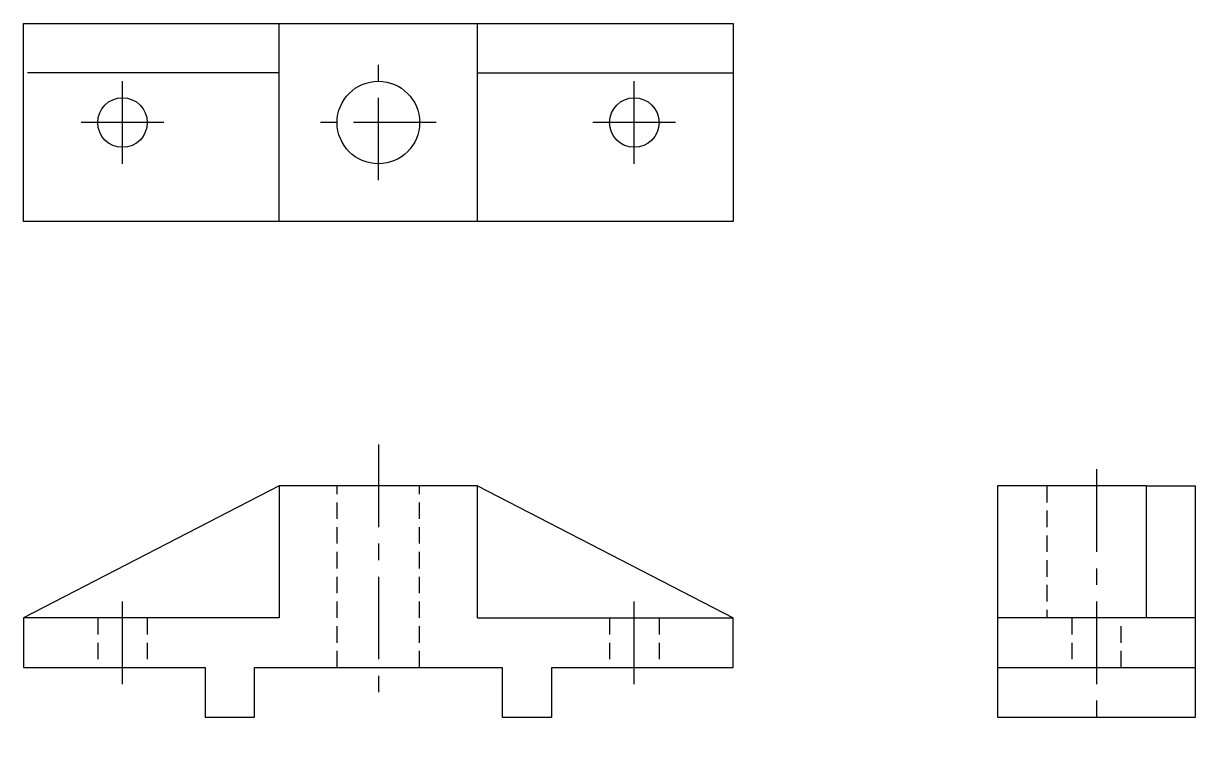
# Model space of a CAD drawing. Header units: inches. Extents: x 2 to 19.8, y 0.2 to 11.
import ezdxf

# ---------------------------------------------------------------- set-up
doc = ezdxf.new("R2010")
doc.units = ezdxf.units.IN
doc.header["$MEASUREMENT"] = 0
doc.linetypes.add('CENTER', pattern=[2, 1.25, -0.25, 0.25, -0.25])
doc.linetypes.add('HIDDEN', pattern=[0.375, 0.25, -0.125])
for name, color, linetype in [('Center Line', 3, 'CENTER'), ('Hidden Lines', 2, 'HIDDEN'), ('Visible Lines', 1, 'Continuous')]:
    doc.layers.add(name, color=color, linetype=linetype)

msp = doc.modelspace()

# ---------------------------------------------------------------- linework, layer by layer
at = {"layer": 'Center Line'}
for p, q in [((7.375, 8.625), (7.375, 10.375)), ((3.5, 8.875), (3.5, 10.125)), ((11.25, 8.875), (11.25, 10.125)), ((4.125, 9.5), (2.875, 9.5)), ((8.25, 9.5), (6.5, 9.5)), ((11.875, 9.5), (10.625, 9.5)), ((7.375, 4.625), (7.375, 0.75)), ((18.25, 4.25), (18.25, 0.25)), ((3.5, 1), (3.5, 2.25)), ((11.25, 1), (11.25, 2.25))]:
    msp.add_line(p, q, dxfattribs=at)
at = {"layer": 'Hidden Lines'}
for p, q in [((6.75, 1.25), (6.75, 4)), ((8, 1.25), (8, 4)), ((17.5, 4), (17.5, 2)), ((19, 4), (19, 2)), ((3.125, 2), (3.125, 1.25)), ((3.875, 2), (3.875, 1.25)), ((10.875, 2), (10.875, 1.25)), ((11.625, 2), (11.625, 1.25)), ((17.875, 2), (17.875, 1.25)), ((18.625, 1.25), (18.625, 2))]:
    msp.add_line(p, q, dxfattribs=at)
at = {"layer": 'Visible Lines'}
for p, q in [((2, 8), (2, 11)), ((2, 11), (12.75, 11)), ((5.875, 8), (5.875, 11)), ((8.875, 8), (8.875, 11)), ((12.75, 11), (12.75, 8)), ((5.875, 10.25), (2.062, 10.25)), ((8.875, 10.25), (12.75, 10.25)), ((12.75, 8), (2, 8)), ((5.875, 4), (2, 2)), ((8.875, 4), (5.875, 4)), ((5.875, 4), (5.875, 2)), ((8.875, 2), (8.875, 4)), ((8.875, 4), (12.75, 2)), ((19, 4), (16.75, 4)), ((16.75, 4), (16.75, 1.25)), ((19, 4), (19, 2)), ((19, 4), (19.75, 4)), ((19.75, 0.5), (19.75, 4)), ((2, 2), (2, 1.25)), ((5.875, 2), (2, 2)), ((8.875, 2), (12.75, 2)), ((12.75, 1.25), (12.75, 2)), ((19.75, 2), (16.75, 2)), ((2, 1.25), (4.75, 1.25)), ((4.75, 1.25), (4.75, 0.5)), ((5.5, 0.5), (5.5, 1.25)), ((5.5, 1.25), (9.25, 1.25)), ((9.25, 1.25), (9.25, 0.5)), ((10, 0.5), (10, 1.25)), ((10, 1.25), (12.75, 1.25)), ((16.75, 1.25), (19.75, 1.25)), ((16.75, 1.25), (16.75, 0.5)), ((4.75, 0.5), (5.5, 0.5)), ((9.25, 0.5), (10, 0.5)), ((16.75, 0.5), (19.75, 0.5))]:
    msp.add_line(p, q, dxfattribs=at)
for centre, radius in [((7.375, 9.5), 0.625), ((3.5, 9.5), 0.375), ((11.25, 9.5), 0.375)]:
    msp.add_circle(centre, radius, dxfattribs=at)

doc.saveas('drawing.dxf')
